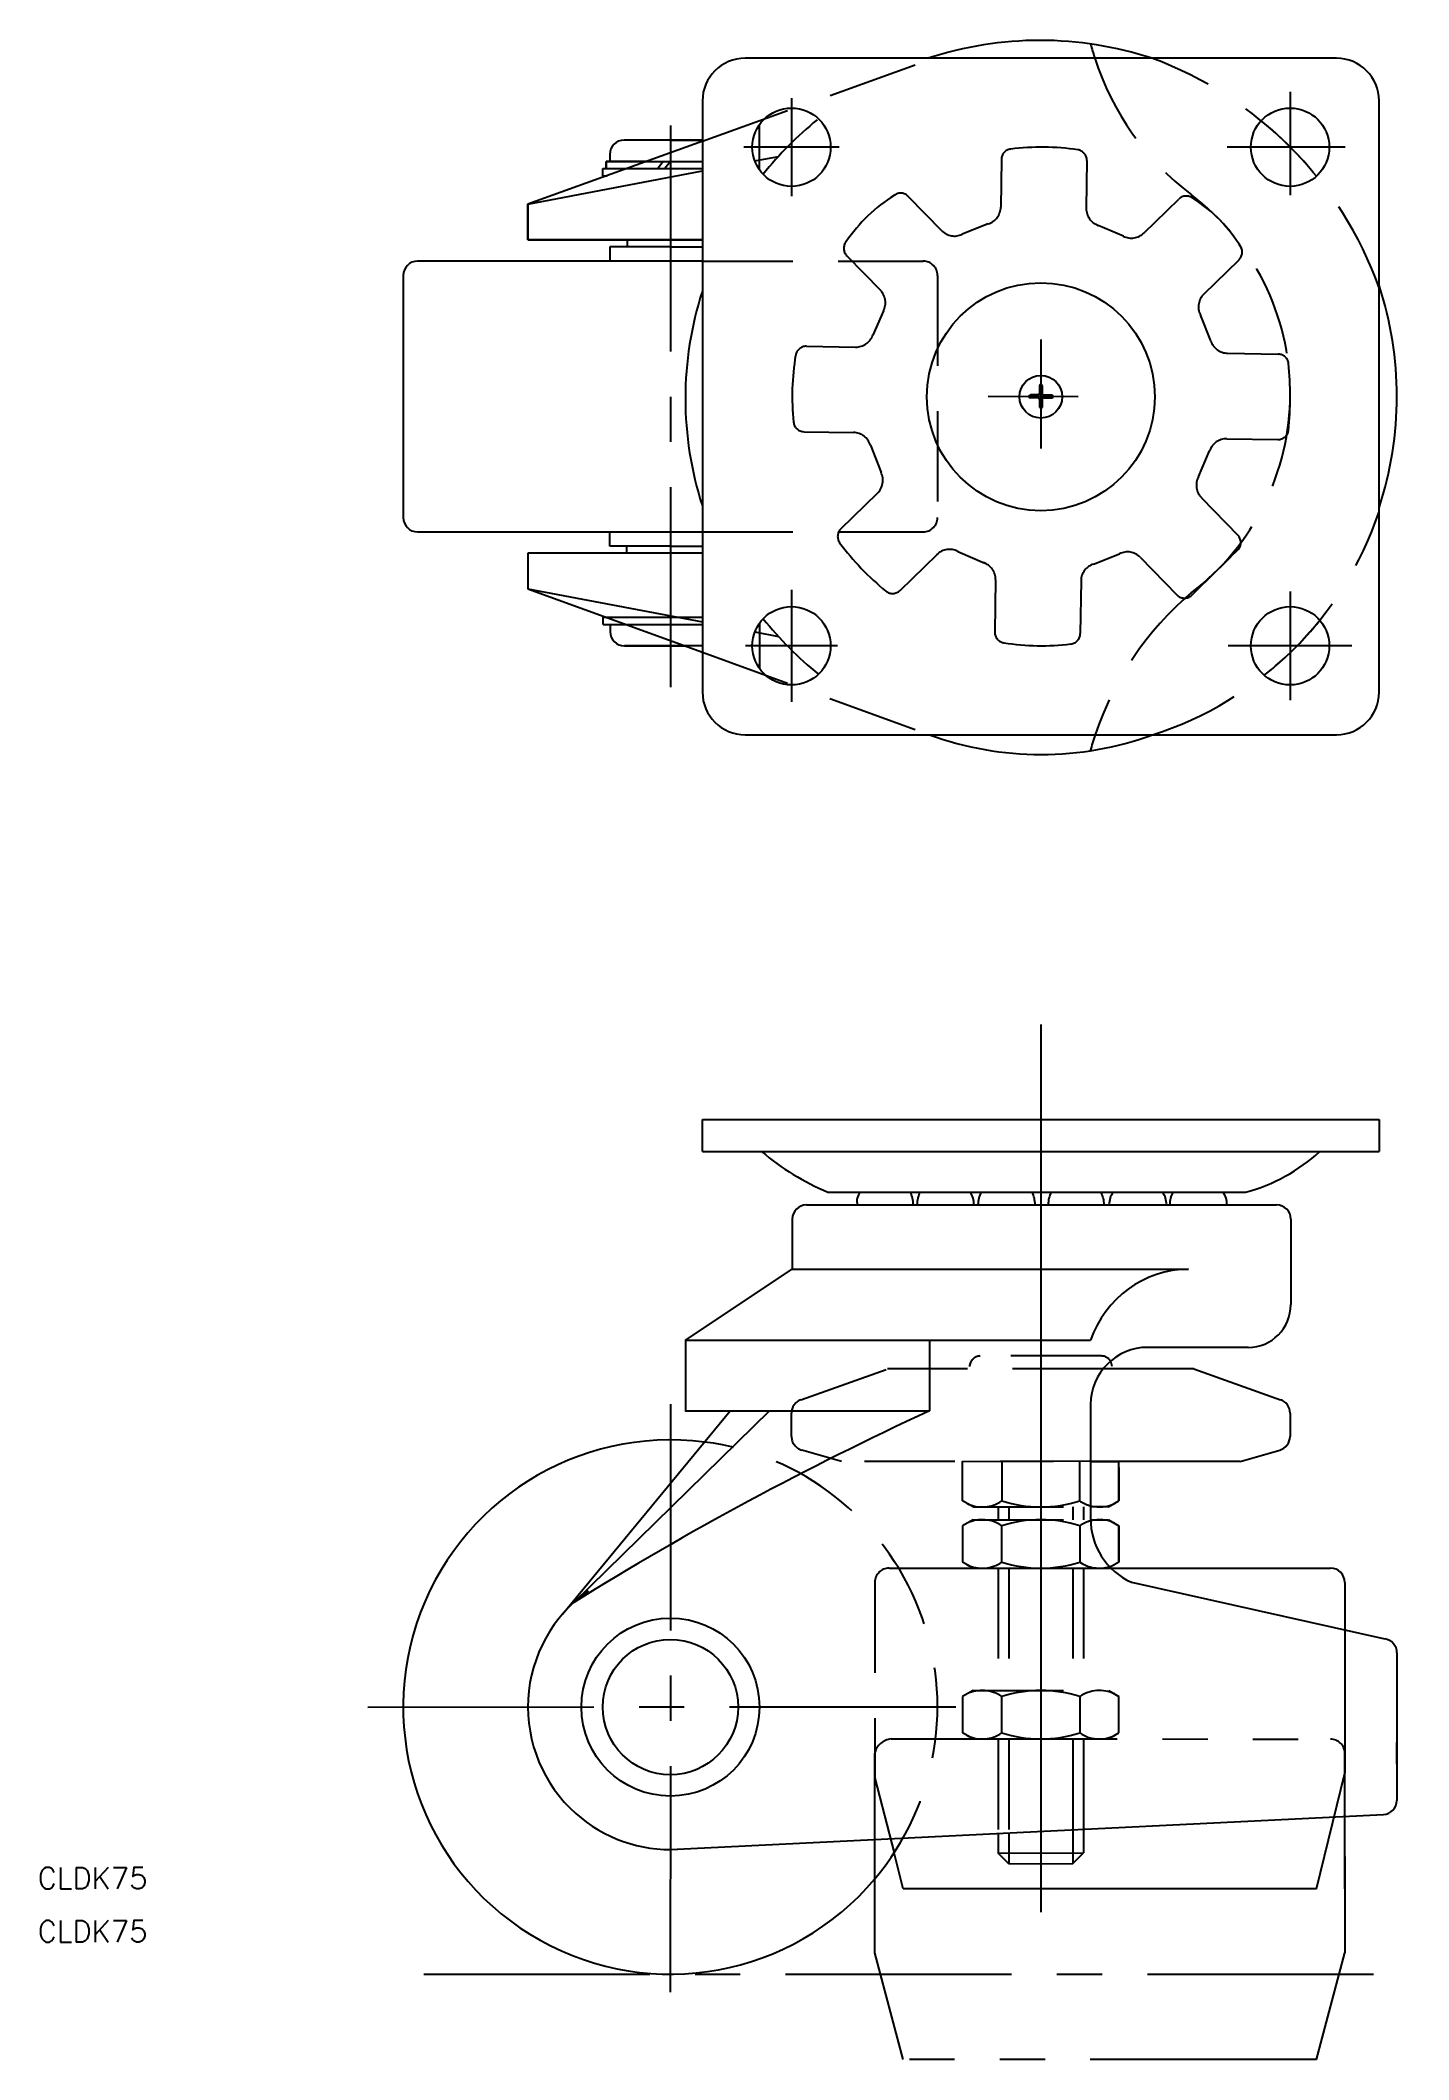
# Model space of a CAD drawing. Extents: x -88 to 104, y -50 to 234.
import ezdxf

# ---------------------------------------------------------------- set-up
doc = ezdxf.new("R2010")
doc.units = 0
for name, pattern in [('CENTER', [50.8, 31.75, -6.35, 6.35, -6.35]), ('DASHED', [19.05, 12.7, -6.35]), ('PHANTOM', [63.5, 31.75, -6.35, 6.35, -6.35, 6.35, -6.35])]:
    doc.linetypes.add(name, pattern=pattern)
doc.layers.get('0').update_dxf_attribs({"linetype": 'CONTINUOUS'})
doc.layers.add('CENTER', color=1, linetype='CENTER')
doc.styles.get("Standard").update_dxf_attribs({"font": 'txt.shx', "height": 3, "bigfont": 'bigfont.shx'})

# ---------------------------------------------------------------- blocks, each defined once
blk = doc.blocks.new('*U17')
at = {"color": 7, "linetype": 'CONTINUOUS'}
blk.add_text('CLDK75', height=3, dxfattribs=at).set_placement((-88.84, -25.53))
blk = doc.blocks.new('*U18')
at = {"color": 7, "linetype": 'CONTINUOUS'}
blk.add_text('CLDK75', height=3, dxfattribs=at).set_placement((-88.84, -33.01))

msp = doc.modelspace()

# ---------------------------------------------------------------- linework, layer by layer
at = {"color": 3, "linetype": 'DASHED'}
for p, q in [((4.5, 219.81), (39.24, 232.32)), ((46.47, 217.26), (46.38, 210.57)), ((58.47, 217.12), (58.38, 210.4)), ((33.4, 212.08), (38.08, 207.27)), ((66.48, 206.93), (71.37, 211.7)), ((44.62, 208.22), (40.98, 206.77)), ((63.6, 206.49), (60.07, 208)), ((4.5, 202.98), (35.5, 202.98)), ((24.77, 203.75), (29.48, 198.9)), ((74.89, 198.37), (79.83, 203.18)), ((37.5, 200.98), (37.5, 166.98)), ((29.9, 196), (28.42, 192.59)), ((75.87, 191.8), (74.4, 195.46)), ((19.09, 191.03), (26.01, 190.92)), ((78.22, 190.05), (85.33, 189.93)), ((18.76, 179.04), (25.72, 178.92)), ((28.07, 177.14), (29.57, 173.31)), ((74.13, 172.68), (75.7, 176.35)), ((78.11, 178.05), (85.27, 177.93)), ((23.93, 165.4), (29.08, 170.42)), ((74.55, 169.77), (79.66, 164.52)), ((4.5, 164.98), (35.5, 164.98)), ((32.24, 156.75), (37.43, 161.81)), ((40.34, 162.23), (44.13, 160.6)), ((59.41, 160.45), (63.05, 161.91)), ((65.95, 161.41), (71.09, 156.12)), ((45.65, 158.27), (45.54, 150.9)), ((57.65, 158.1), (57.54, 150.7)), ((4.5, 148.07), (36.39, 136.48)), ((60.5, 49.27), (43.5, 49.27)), ((18.33, 43.13), (30.5, 47.46)), ((60.75, 47.46), (30.5, 47.46)), ((17, 37.98), (17, 41.25)), ((24, 34.47), (18.45, 36.05)), ((59, 34.48), (24, 34.47)), ((41.03, 34.48), (59, 34.47)), ((41.03, 28.93), (41.03, 34.48)), ((46.52, 34.48), (46.52, 28.93)), ((57.48, 28.93), (57.48, 34.48)), ((62.97, 33.63), (62.97, 28.93)), ((42.5, 28.08), (41.03, 28.93)), ((61.5, 28.08), (62.97, 28.93)), ((42.5, 26.28), (41.03, 25.43)), ((42.5, 28.08), (59, 28.08)), ((42.5, 26.28), (61.5, 26.28)), ((46, 28.08), (46, 26.28)), ((47.5, 28.08), (47.5, 26.28)), ((56.5, 28.08), (56.5, 26.28)), ((58, 28.08), (58, 26.28)), ((61.5, 26.28), (62.97, 25.43)), ((41.03, 25.43), (41.03, 20.33)), ((46.52, 20.33), (46.52, 25.43)), ((57.48, 25.43), (57.48, 20.33)), ((62.97, 20.33), (62.97, 25.43)), ((42.5, 19.48), (41.03, 20.33)), ((28.7, 17.48), (28.7, -10.02)), ((30.7, 19.48), (61.85, 19.48)), ((42.5, 19.48), (61.5, 19.48)), ((46, 19.48), (46, 2.3)), ((47.5, 19.48), (47.51, 2.3)), ((56.5, 19.48), (56.51, 2.3)), ((58, 19.48), (58, 2.3)), ((61.5, 19.48), (61.73, 19.61)), ((42.5, 2.3), (41.03, 1.46)), ((41.03, 1.46), (41.03, -3.65)), ((42.5, 2.3), (61.5, 2.3)), ((46.52, -3.65), (46.52, 1.46)), ((57.48, 1.46), (57.48, -3.65)), ((61.5, 2.3), (62.97, 1.46)), ((62.97, -3.65), (62.97, 1.46)), ((42.5, -4.5), (41.03, -3.65)), ((42.5, -4.5), (61.5, -4.5)), ((46, -4.49), (46, -17.77)), ((47.51, -4.49), (47.51, -17.69)), ((56.51, -4.5), (56.51, -17.25)), ((58, -4.5), (58, -17.18)), ((61.5, -4.5), (62.97, -3.65)), ((28.7, -10.02), (31.4, -20.5))]:
    msp.add_line(p, q, dxfattribs=at)
at = {"color": 7, "linetype": 'CONTINUOUS'}
for p, q in [((93.5, 231.48), (10.5, 231.48)), ((4.5, 225.48), (4.5, 142.48)), ((99.5, 142.48), (99.5, 225.48)), ((12.5, 215.82), (12.5, 222.14)), ((4.56, 219.83), (-20, 210.98)), ((0, 219.98), (-6.5, 219.98)), ((4.5, 219.98), (-6.5, 219.98)), ((0, 219.98), (4.5, 219.98)), ((-20, 210.98), (4.5, 215.65)), ((-9.5, 214.98), (-9.5, 215.98)), ((-9.5, 214.98), (-9.5, 215.98)), ((-9.5, 215.98), (-6.12, 215.98)), ((-9.5, 215.98), (-9, 215.98)), ((-9, 215.98), (-9, 216.98)), ((-9, 216.98), (4.5, 216.98)), ((-3.35, 216.98), (-9, 216.98)), ((-9, 216.98), (-9, 215.98)), ((-8.5, 217.98), (-8.5, 216.98)), ((-6.12, 215.98), (4.5, 215.98)), ((-1, 216.98), (-1.78, 215.98)), ((0, 216.98), (-0.78, 215.98)), ((11.85, 217.05), (15.17, 217.69)), ((-9.5, 214.98), (-9.5, 214.98)), ((-9.5, 214.98), (-8.9, 214.98)), ((-9.5, 214.98), (-8.9, 214.98)), ((-20, 205.98), (-20, 210.98)), ((-20, 210.98), (-20, 205.98)), ((4.5, 205.98), (-20, 205.98)), ((-20, 205.98), (4.5, 205.98)), ((0, 204.98), (-8.5, 204.98)), ((-8.5, 204.98), (-8.5, 202.98)), ((-6, 204.98), (-6, 205.98)), ((0, 204.98), (4.5, 204.98)), ((4.5, 202.98), (-35.5, 202.98)), ((-37.5, 200.98), (-37.5, 166.98)), ((51.81, 185.5), (51.81, 184.4)), ((52.21, 185.5), (52.21, 184.4)), ((51.61, 184.2), (50.54, 184.2)), ((51.61, 183.8), (50.54, 183.8)), ((51.81, 183.6), (51.81, 182.5)), ((52.21, 183.6), (52.21, 182.5)), ((52.41, 184.2), (53.54, 184.2)), ((52.41, 183.8), (53.54, 183.8)), ((-35.5, 164.98), (4.5, 164.98)), ((-8.5, 162.98), (-8.5, 164.98)), ((4.5, 161.98), (-20, 161.98)), ((-20, 161.98), (-20, 156.98)), ((4.5, 161.98), (-20, 161.98)), ((-20, 161.98), (-20, 156.98)), ((0, 162.98), (-8.5, 162.98)), ((-6.17, 162.98), (-6.17, 161.98)), ((0, 162.98), (4.5, 162.98)), ((-20, 156.98), (4.5, 148.07)), ((-20, 156.98), (4.5, 152.33)), ((-9.46, 152.98), (4.5, 152.98)), ((-9.46, 151.98), (-9.46, 152.98)), ((-9.46, 152.98), (-9, 152.98)), ((-9.46, 151.98), (4.5, 151.98)), ((-9.46, 151.98), (-8.46, 151.98)), ((-9.46, 151.98), (-6.25, 151.98)), ((-8.46, 151.98), (-8.46, 150.98)), ((11.86, 150.93), (15.16, 150.3)), ((12.5, 152.14), (12.5, 145.82)), ((4.5, 148.98), (-6.46, 148.98)), ((-6.46, 148.98), (2, 148.98)), ((10.5, 136.48), (93.5, 136.48)), ((4.5, 82.48), (99.5, 82.48)), ((4.5, 77.98), (4.5, 82.48)), ((99.5, 82.48), (99.5, 77.98)), ((4.5, 77.98), (99.5, 77.98)), ((22.11, 72.28), (80.73, 72.26)), ((42, 72.27), (44, 72.27)), ((60, 72.26), (62.01, 72.26)), ((17.11, 68.48), (17.11, 61.48)), ((17.11, 68.48), (17.11, 61.48)), ((19.11, 70.48), (85.11, 70.48)), ((43.2, 70.49), (43, 70.48)), ((87.11, 68.48), (87.11, 56.48)), ((2.11, 51.48), (17.11, 61.48)), ((17.11, 61.48), (72.75, 61.48)), ((2.11, 51.48), (2.11, 41.48)), ((2.11, 51.48), (59, 51.48)), ((36.39, 51.48), (36.39, 41.55)), ((81.11, 50.48), (67, 50.48)), ((73.5, 47.46), (60.75, 47.47)), ((73.5, 47.46), (85.67, 43.13)), ((-15.15, 13.04), (8.4, 41.55)), ((13.9, 41.55), (-13.58, 14.67)), ((2.11, 41.55), (36.39, 41.55)), ((59, 42.48), (59, 26.48)), ((87, 41.25), (87, 37.98)), ((87, 41.25), (87, 37.98)), ((80, 34.47), (59, 34.47)), ((59, 34.47), (62.97, 34.47)), ((62.97, 28.93), (62.97, 34.48)), ((80, 34.47), (85.55, 36.05)), ((61.5, 28.08), (62.97, 28.93)), ((59, 28.08), (59, 28.08)), ((61.5, 28.08), (59, 28.08)), ((59, 26.28), (61.5, 26.28)), ((61.5, 26.28), (62.97, 25.43)), ((62.97, 25.43), (62.97, 20.33)), ((62.97, 20.33), (61.73, 19.61)), ((61.85, 19.48), (92.68, 19.48)), ((64.75, 17.5), (100.3, 9.55)), ((94.68, 17.48), (94.68, 16.48)), ((94.68, 17.48), (94.68, -9.32)), ((94.68, 17.48), (94.68, 11.52)), ((94.68, 16.48), (94.68, 12.52)), ((102, 7.57), (102, -4.02)), ((102, -4.02), (102, -13.12)), ((102, -8.02), (102, -5.02)), ((94.68, -6.52), (94.68, -9.32)), ((90.7, -25.52), (94.68, -9.32)), ((0, -20.02), (100.1, -15.11)), ((46, -17.77), (46, -20.52)), ((58, -17.18), (58, -20.49)), ((32.7, -25.52), (31.4, -20.5)), ((46, -20.52), (58, -20.49)), ((47.52, -22.02), (46, -20.52)), ((47.52, -22.02), (56.52, -21.99)), ((56.52, -21.99), (58, -20.49)), ((90.7, -25.52), (32.7, -25.52))]:
    msp.add_line(p, q, dxfattribs=at)
at = {"color": 1, "linetype": 'CENTER'}
for p, q in [((17, 225.87), (17, 212.09)), ((87, 226.77), (87, 212.26)), ((0, 222.05), (0, 143.16)), ((23.7, 218.98), (10.3, 218.98)), ((94.72, 218.98), (78.18, 218.98)), ((52, 191.98), (52.03, 176.69)), ((44.61, 184.01), (57.24, 183.99)), ((87, 156.6), (87, 141.35)), ((95.68, 148.98), (78.32, 148.98)), ((0, 42.5), (-0.01, -42.51)), ((-42.5, -0.02), (42.5, 0))]:
    msp.add_line(p, q, dxfattribs=at)
at = {"color": 1, "linetype": 'CONTINUOUS'}
msp.add_line((52, 95.8), (52, -28.82), dxfattribs=at)
at = {"color": 3, "linetype": 'PHANTOM'}
for p, q in [((30.98, -4.48), (92.68, -4.52)), ((28.7, -34.52), (28.7, -6.48)), ((94.7, -25.52), (94.68, -6.52)), ((94.7, -21.02), (94.7, -34.52)), ((32.7, -49.52), (28.7, -34.52)), ((90.7, -49.52), (94.7, -34.52)), ((90.7, -49.52), (32.7, -49.52))]:
    msp.add_line(p, q, dxfattribs=at)
at = {"color": 3, "linetype": 'CONTINUOUS'}
for p, q in [((47.51, -17.69), (47.52, -22.02)), ((56.51, -17.25), (56.52, -21.99))]:
    msp.add_line(p, q, dxfattribs=at)
at = {"color": 7, "linetype": 'CONTINUOUS'}
for centre, radius in [((17, 218.98), 5.5), ((87, 218.98), 5.5), ((52.01, 183.95), 16), ((52.01, 183.95), 3), ((17, 148.98), 5.5), ((87, 148.98), 5.5), ((0, -0.02), 12.5), ((0, -0.02), 9.5)]:
    msp.add_circle(centre, radius, dxfattribs=at)
for centre, radius, start, end in [((51.9, 183.34), 50.64, 71.9203, 108.0797), ((97.06, 243.58), 39.38, 194.8714, 197.898), ((10.5, 225.48), 6, 90, 180), ((93.5, 225.48), 6, 0, 90), ((52.1, 183.99), 50, 129.0698, 141.4089), ((48.92, 181.1), 53.74, 38.9845, 50.7203), ((-6.5, 217.98), 2, 90, 180), ((-35.5, 200.98), 2, 90, 180), ((50.84, 183.7), 48.74, 161.9782, 198.0218), ((52, 183.98), 50, 341.8051, 18.1949), ((51.61, 184.4), 0.2, 270, 0), ((52.01, 185.42), 0.214, 21.1044, 158.8956), ((52.41, 184.4), 0.2, 180, 270), ((50.54, 184), 0.2, 90.1407, 269.8593), ((51.61, 183.6), 0.2, 0, 90), ((52.01, 182.59), 0.221, 205.202, 334.798), ((52.41, 183.6), 0.2, 90, 180), ((53.53, 184), 0.201, 274.5502, 85.4498), ((-35.5, 166.98), 2, 180, 270), ((-6.46, 150.98), 2, 180, 270), ((52.1, 183.99), 50, 218.6113, 231.2405), ((53.81, 182.49), 47.87, 308.1398, 321.3036), ((10.5, 142.48), 6, 180, 270), ((93.5, 142.48), 6, 270, 0), ((52.04, 179.25), 45.54, 249.8991, 290.1009), ((102.24, 122.17), 44.95, 161.439, 164.4382), ((35.8, 105.05), 35.52, 229.6591, 247.336), ((74.08, 96.83), 25.46, 285.1448, 312.2321), ((28.14, 71), 1.96, 139.4081, 195.2349), ((30.11, 70.49), 4, 0, 26.5195), ((39, 70.38), 4.39, 154.4934, 178.6535), ((39.98, 70.66), 2.64, 356.1081, 37.3516), ((47.2, 70.49), 4, 153.5353, 180), ((47.2, 70.49), 4, 0, 26.4252), ((57.04, 70.49), 4, 153.5895, 180), ((57.04, 70.49), 3.85, 0, 26.371), ((64.23, 70.67), 2.61, 142.3783, 184.0479), ((67.04, 70.67), 2.59, 355.8914, 37.7342), ((74.11, 70.49), 4, 153.6835, 180), ((75.54, 70.67), 2.58, 355.8223, 37.8557), ((19.11, 68.48), 2, 90, 180), ((85.11, 68.48), 2, 0, 90), ((72.93, 46.78), 14.7, 90.6882, 161.3657), ((81.11, 56.48), 6, 270, 0), ((67, 42.48), 8, 90, 180), ((60.5, 47.77), 1.5, 0, 31.1418), ((85, 41.25), 2, 0, 70.406), ((227.68, -373.8), 457.29, 114.7287, 121.8424), ((-0.01, -0.02), 37.5, 82.6613, 319.9541), ((85, 37.98), 2, 285.9454, 0), ((60.23, 32.93), 4.86, 255.3613, 295.6158), ((68.69, 26.35), 9.69, 179.2328, 246.0128), ((60.23, 21.42), 4.86, 64.3842, 104.6172), ((60.23, 24.34), 4.86, 287.0106, 295.6158), ((92.68, 17.48), 2, 0, 90), ((0, -0.02), 20, 125.243, 228.3283), ((100, 7.57), 2, 0, 81.3857), ((100, -13.12), 2, 272.8064, 0), ((0, -0.02), 20, 228.3283, 272.9666)]:
    msp.add_arc(centre, radius, start, end, dxfattribs=at)
at = {"color": 3, "linetype": 'DASHED'}
for centre, radius, start, end in [((97.06, 243.58), 39.38, 197.898, 232.5275), ((48.92, 181.1), 53.74, 19.7455, 69.6458), ((47.97, 217.24), 1.5, 97.0829, 179.1986), ((52.1, 183.99), 35, 81.6432, 97.0829), ((56.97, 217.14), 1.5, 359.1986, 81.6432), ((44.09, 192.32), 23.6, 122.4039, 145.3877), ((32.33, 211.03), 1.5, 44.2048, 126.1759), ((43.88, 210.61), 2.5, 287.203, 359.1986), ((60.88, 210.37), 2.5, 179.1986, 251.1941), ((72.42, 210.63), 1.5, 52.6617, 134.3), ((51.95, 184.37), 35.06, 307.1021, 52.8979), ((62.25, 194.15), 20.85, 30.7787, 57.904), ((39.87, 209.01), 2.5, 224.2048, 296.192), ((25.84, 204.79), 1.5, 141.6157, 224.2048), ((64.74, 208.72), 2.5, 242.4403, 314.3), ((78.78, 204.26), 1.5, 314.3, 37.2212), ((35.5, 200.98), 2, 0, 90), ((27.69, 197.16), 2.5, 332.2009, 44.2048), ((76.64, 196.58), 2.5, 134.3, 206.4313), ((19.07, 189.53), 1.5, 89.0475, 170.4766), ((26.06, 193.42), 2.5, 269.0475, 340.7145), ((78.26, 192.55), 2.5, 197.3804, 269.0475), ((52.1, 183.99), 35, 170.4766, 185.9178), ((85.31, 188.43), 1.5, 7.6184, 89.0475), ((37.47, 184.02), 49.54, 354.4513, 5.3442), ((18.78, 180.54), 1.5, 185.9178, 269.0475), ((25.68, 176.42), 2.5, 16.7241, 89.0475), ((85.29, 179.43), 1.5, 269.0475, 352.1771), ((78.07, 175.55), 2.5, 89.0475, 161.3709), ((27.33, 172.21), 2.5, 314.3, 26.1598), ((76.34, 171.52), 2.5, 152.2175, 224.2048), ((52.74, 183.48), 49.32, 287.6452, 341.4605), ((24.98, 164.33), 1.5, 134.3, 215.9383), ((35.5, 166.98), 2, 270, 0), ((78.59, 163.47), 1.5, 322.2336, 44.2048), ((55.59, 187.32), 39.79, 216.8719, 230.4453), ((39.17, 160.02), 2.5, 62.1688, 134.3), ((64.16, 159.66), 2.5, 44.2048, 116.2086), ((-871.47, 1123.38), 1352.05, 314.31449, 314.71296), ((43.15, 158.3), 2.5, 359.1986, 71.1941), ((60.15, 158.07), 2.5, 107.203, 179.1986), ((31.19, 157.82), 1.5, 231.3789, 314.3), ((102.24, 122.17), 44.95, 130.3975, 161.439), ((72.17, 157.17), 1.5, 224.2048, 306.7938), ((47.04, 150.88), 1.5, 179.1986, 261.3143), ((56.04, 150.72), 1.5, 276.7539, 359.1986), ((52.09, 183.25), 34.26, 261.1473, 276.921), ((43.5, 47.77), 1.5, 90.0005, 180), ((60.5, 47.77), 1.5, 31.1391, 89.9995), ((19, 41.25), 2, 109.594, 180), ((0, 0), 37.5, 319.9288, 82.6495), ((19, 37.98), 2, 180, 254.0546), ((43.77, 32.93), 4.86, 244.3842, 304.3842), ((52, 46.23), 18.15, 252.412, 287.588), ((60.23, 32.93), 4.86, 235.6158, 255.3613), ((43.77, 21.42), 4.86, 55.6158, 115.6158), ((52, 8.13), 18.15, 72.412, 107.588), ((60.23, 21.42), 4.86, 104.6172, 124.3842), ((43.77, 24.34), 4.86, 244.3842, 304.3842), ((52, 37.63), 18.15, 252.412, 287.588), ((60.23, 24.34), 4.86, 235.6158, 287.0106), ((30.7, 17.48), 2, 90, 180), ((43.77, -2.55), 4.86, 55.6158, 115.6158), ((52, -15.85), 18.15, 72.412, 107.588), ((60.23, -2.55), 4.86, 64.3842, 124.3842), ((43.77, 0.36), 4.86, 244.3842, 304.3842), ((52, 13.66), 18.15, 252.412, 287.588), ((60.23, 0.36), 4.86, 235.6158, 295.6158), ((92.68, -6.52), 2, 0, 90)]:
    msp.add_arc(centre, radius, start, end, dxfattribs=at)
at = {"color": 3, "linetype": 'PHANTOM'}
msp.add_arc((31.22, -7.07), 2.59, 95.3434, 167.0074, dxfattribs=at)
at = {"layer": 'CENTER', "color": 1, "linetype": 'BYBLOCK'}
for p, q in [((17, 156.83), (17, 141.12)), ((23.46, 148.98), (10.54, 148.98))]:
    msp.add_line(p, q, dxfattribs=at)
at = {"layer": 'CENTER', "color": 1, "linetype": 'CENTER'}
msp.add_line((-34.64, -37.52), (103.64, -37.52), dxfattribs=at)

# ---------------------------------------------------------------- block references
at = {"color": 7, "linetype": 'CONTINUOUS'}
for name in ['*U17', '*U18']:
    msp.add_blockref(name, (0, 0), dxfattribs=at)

doc.saveas('drawing.dxf')
